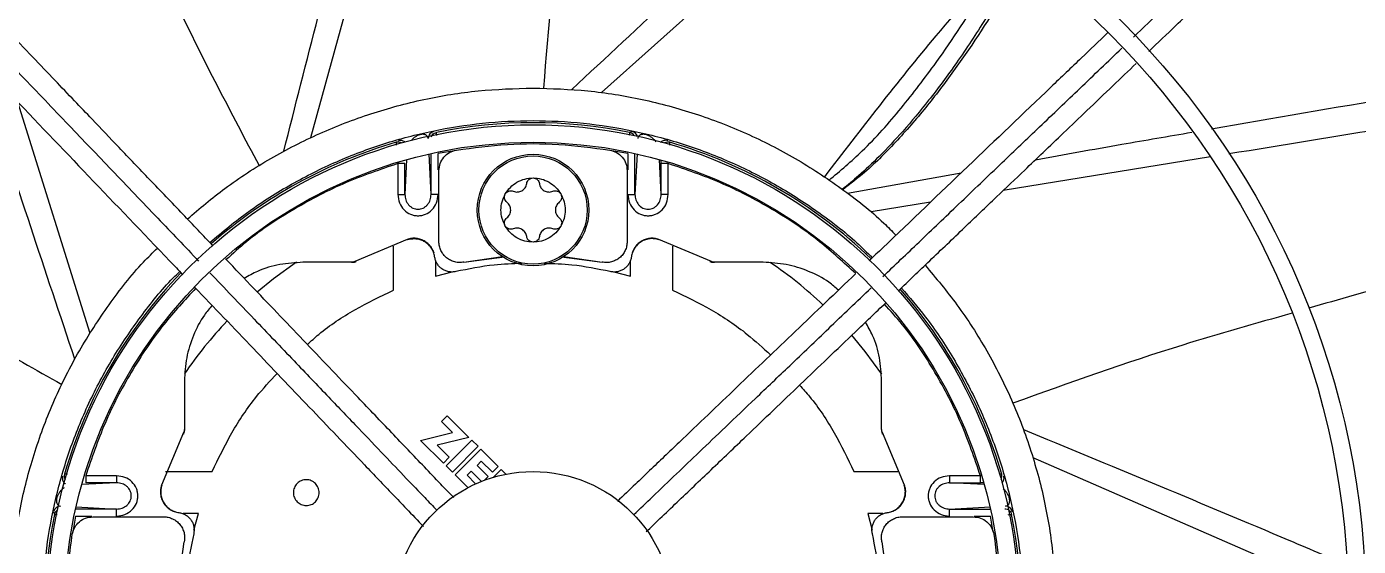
# Model space of a CAD drawing. Header units: inches. Extents: x 1229 to 1453, y -1023 to -720.
# Drawn here: x 1312.25 to 1319.77, y -985.11 to -982.18 of the extents above; entities that cross this region are included whole.
import ezdxf

# ---------------------------------------------------------------- set-up
doc = ezdxf.new("R2010")
doc.units = ezdxf.units.IN
doc.header["$MEASUREMENT"] = 0

msp = doc.modelspace()

# ---------------------------------------------------------------- linework, layer by layer
at = {"color": 18, "linetype": 'Continuous', "lineweight": 25, "true_color": 0x000000}
for p, q in [((1314.3675, -980.9337), (1313.854, -982.8052)), ((1316.9387, -981.2561), (1315.498, -982.5499)), ((1312.1996, -982.6019), (1312.6088, -983.9089)), ((1315.6707, -982.7703), (1315.6559, -982.7747)), ((1314.5351, -983.1257), (1314.5236, -982.8966)), ((1314.5351, -983.1257), (1314.5351, -982.894)), ((1314.6665, -982.8791), (1314.5745, -982.8934)), ((1314.5745, -982.9865), (1314.5745, -982.8934)), ((1315.6467, -982.8934), (1315.5547, -982.8791)), ((1315.6467, -982.8934), (1315.6467, -982.9865)), ((1315.6861, -983.1257), (1315.6861, -982.894)), ((1315.6977, -982.8966), (1315.6861, -983.1257)), ((1318.9352, -982.9137), (1317.7659, -983.1031)), ((1314.3475, -982.9511), (1314.3475, -983.1257)), ((1314.3968, -982.9287), (1314.3869, -983.1257)), ((1314.3869, -983.1257), (1314.3869, -982.9511)), ((1314.5791, -983.3918), (1314.5791, -982.9916)), ((1315.6421, -982.9916), (1315.6421, -983.3918)), ((1315.8343, -983.1257), (1315.8244, -982.9287)), ((1315.8343, -982.9511), (1315.8343, -982.9336)), ((1315.8343, -983.1257), (1315.8343, -982.9511)), ((1315.8737, -983.1257), (1315.8737, -982.9511)), ((1316.8869, -983.1184), (1317.5276, -983.0041)), ((1314.5745, -983.1257), (1314.5351, -983.1257)), ((1317.3542, -983.1698), (1317.0191, -983.2241)), ((1314.4, -983.3792), (1314.1035, -983.5043)), ((1314.3232, -983.6654), (1314.3232, -983.4182)), ((1314.4, -983.3792), (1314.4003, -983.3812)), ((1315.8212, -983.3792), (1315.8209, -983.3812)), ((1316.1177, -983.5043), (1315.8212, -983.3792)), ((1315.898, -983.4172), (1315.898, -983.6654)), ((1314.0854, -983.5087), (1313.8114, -983.5087)), ((1314.0854, -983.5087), (1314.0938, -983.5087)), ((1314.1116, -983.5044), (1314.1035, -983.5043)), ((1314.5594, -983.5023), (1314.5594, -983.5874)), ((1314.7202, -983.5076), (1314.9379, -983.4767)), ((1314.7202, -983.5076), (1314.9489, -983.4776)), ((1315.2707, -983.4774), (1315.501, -983.5076)), ((1315.2834, -983.4767), (1315.501, -983.5076)), ((1315.6618, -983.5874), (1315.6618, -983.5023)), ((1316.1177, -983.5043), (1316.1096, -983.5044)), ((1316.1274, -983.5087), (1316.1358, -983.5087)), ((1316.4098, -983.5087), (1316.1358, -983.5087)), ((1314.5594, -983.5874), (1314.6546, -983.5622)), ((1315.5666, -983.5622), (1315.6618, -983.5874)), ((1313.1421, -984.178), (1313.1421, -984.452)), ((1317.0791, -984.452), (1317.0791, -984.178)), ((1314.6263, -984.3746), (1314.5941, -984.4069)), ((1314.6564, -984.4693), (1314.5941, -984.4069)), ((1314.6263, -984.3746), (1314.7488, -984.4971)), ((1313.1378, -984.4701), (1313.0127, -984.7665)), ((1313.1378, -984.4701), (1313.1378, -984.4782)), ((1313.1421, -984.4604), (1313.1421, -984.452)), ((1314.476, -984.5138), (1314.6564, -984.4693)), ((1314.7488, -984.4971), (1314.5685, -984.5417)), ((1317.0791, -984.452), (1317.0791, -984.4604)), ((1317.0834, -984.4782), (1317.0835, -984.4701)), ((1317.2086, -984.7665), (1317.0835, -984.4701)), ((1314.6041, -984.6419), (1314.476, -984.5138)), ((1314.5685, -984.5417), (1314.6364, -984.6096)), ((1314.6201, -984.6579), (1314.7652, -984.5128)), ((1314.8, -984.5476), (1314.6549, -984.6927)), ((1314.6709, -984.7087), (1314.8156, -984.5639)), ((1314.8, -984.5476), (1314.7652, -984.5128)), ((1314.8156, -984.5639), (1314.9131, -984.6614)), ((1314.6364, -984.6096), (1314.6041, -984.6419)), ((1314.8182, -984.631), (1314.7942, -984.655)), ((1314.8808, -984.6937), (1314.8182, -984.631)), ((1319.711, -985.3871), (1317.9342, -984.6135)), ((1312.7591, -984.7141), (1312.5845, -984.7141)), ((1313.0343, -984.6898), (1313.2989, -984.6898)), ((1314.6549, -984.6927), (1314.6201, -984.6579)), ((1314.743, -984.7808), (1314.6709, -984.7087)), ((1314.7619, -984.6873), (1314.738, -984.7112)), ((1314.738, -984.7112), (1314.7864, -984.7596)), ((1314.82, -984.7454), (1314.7619, -984.6873)), ((1314.7942, -984.655), (1314.8569, -984.7176)), ((1314.8569, -984.7176), (1314.8348, -984.7397)), ((1314.9131, -984.6614), (1314.8808, -984.6937)), ((1314.8851, -984.7228), (1314.9298, -984.6781)), ((1314.9298, -984.6781), (1314.9567, -984.705)), ((1316.9224, -984.6898), (1317.1701, -984.6898)), ((1317.6367, -984.7141), (1317.4621, -984.7141)), ((1312.7591, -984.7534), (1312.5621, -984.7634)), ((1312.7591, -984.7534), (1312.5845, -984.7534)), ((1313.0127, -984.7665), (1313.0146, -984.7669)), ((1317.2086, -984.7665), (1317.2066, -984.7669)), ((1317.4621, -984.7534), (1317.6367, -984.7534)), ((1317.6591, -984.7634), (1317.4621, -984.7534)), ((1317.6553, -984.7535), (1317.6367, -984.7534)), ((1312.4037, -984.9171), (1312.4081, -984.9319)), ((1312.5268, -984.9411), (1312.5126, -985.0331)), ((1312.5268, -984.9411), (1312.62, -984.9411)), ((1312.7591, -984.9017), (1312.5274, -984.9017)), ((1312.53, -984.8901), (1312.7591, -984.9017)), ((1312.6251, -984.9457), (1313.0252, -984.9457)), ((1313.2208, -984.926), (1313.1357, -984.926)), ((1313.1956, -985.0212), (1313.2208, -984.926)), ((1317.0855, -984.926), (1317.0004, -984.926)), ((1317.0004, -984.926), (1317.0256, -985.0212)), ((1317.196, -984.9457), (1317.5962, -984.9457)), ((1317.4621, -984.9017), (1317.6912, -984.8901)), ((1317.4621, -984.9411), (1317.4621, -984.9017)), ((1317.4621, -984.9017), (1317.6938, -984.9017)), ((1317.6013, -984.9411), (1317.6944, -984.9411)), ((1317.7086, -985.0331), (1317.6944, -984.9411)), ((1313.1102, -985.3044), (1313.1411, -985.0868)), ((1317.0802, -985.0868), (1317.111, -985.3044))]:
    msp.add_line(p, q, dxfattribs=at)
at = {"color": 18, "linetype": 'Continuous', "lineweight": 25, "true_color": 0x000000, "flags": 128}
for points in [[(1313.7746, -983.5071), (1313.6453, -983.6013), (1313.5537, -983.6766)], [(1317.0806, -984.1411), (1316.9865, -984.0118), (1316.9112, -983.9203)]]:
    msp.add_lwpolyline(points, dxfattribs=at)
at = {"color": 18, "linetype": 'Continuous', "lineweight": 25, "true_color": 0x000000}
for centre, radius in [((1315.1106, -985.4772), 8.5704), ((1315.1106, -985.4772), 8.472), ((1315.1106, -985.4772), 6.6478), ((1315.1106, -985.4772), 6.5493), ((1315.1106, -985.4772), 4.7037), ((1315.1106, -985.4772), 4.6053), ((1315.1106, -985.4772), 2.745), ((1315.1106, -985.4772), 2.6465), ((1315.1106, -983.2134), 0.315), ((1315.1106, -983.2134), 0.3053), ((1315.1106, -985.4772), 0.7874)]:
    msp.add_circle(centre, radius, dxfattribs=at)
for centre, radius, start, end in [((1315.1106, -985.4772), 12.9331, 13.26667, 76.73333), ((1315.1106, -985.4772), 2.7569, 78.59287, 101.40713), ((1315.1106, -985.4772), 2.7569, 106.2782, 131.24448), ((1314.3489, -982.8686), 0.0394, 60.1075, 106.26439), ((1315.6481, -982.8133), 0.0394, 32.42058, 78.58526), ((1315.6627, -982.8088), 0.0394, 18.65936, 78.27552), ((1315.8724, -982.8686), 0.0394, 73.73612, 119.89199), ((1315.1106, -985.4772), 2.7569, 46.15848, 73.7218), ((1315.1106, -985.4772), 2.3804, 46.5504, 55.78048), ((1315.1106, -985.4772), 2.7569, 136.15848, 163.7218), ((1315.1106, -985.4772), 2.7569, 16.2782, 41.24448), ((1315.1106, -985.4772), 2.3804, 136.5504, 145.78048), ((1312.502, -984.7154), 0.0394, 163.73626, 209.89188), ((1317.7192, -984.7154), 0.0394, 330.10472, 16.26715), ((1315.1106, -985.4772), 2.7569, 168.59287, 191.40713), ((1312.4423, -984.9251), 0.0394, 90.00473, 168.29712), ((1312.4467, -984.9397), 0.0394, 122.42182, 168.58278), ((1315.1106, -985.4772), 2.7569, 348.59287, 11.40713)]:
    msp.add_arc(centre, radius, start, end, dxfattribs=at)
for points, knots in [([(1303.4011, -985.4772), (1303.4059, -985.2217), (1303.4156, -984.7108), (1303.4936, -983.9477), (1303.6177, -983.1911), (1303.792, -982.4444), (1304.0146, -981.7106), (1304.2847, -980.9929), (1304.6012, -980.2945), (1304.9626, -979.6182), (1305.3675, -978.9671), (1305.8142, -978.3438), (1306.3006, -977.751), (1306.8248, -977.1914), (1307.3845, -976.6672), (1307.9772, -976.1807), (1308.6005, -975.7341), (1309.2517, -975.3292), (1309.9279, -974.9677), (1310.6264, -974.6513), (1311.344, -974.3812), (1312.0778, -974.1586), (1312.8246, -973.9844), (1313.5811, -973.8595), (1314.3442, -973.7844), (1315.1106, -973.7593), (1315.877, -973.7844), (1316.6401, -973.8595), (1317.3967, -973.9844), (1318.1434, -974.1586), (1318.8772, -974.3812), (1319.5949, -974.6513), (1320.2933, -974.9677), (1320.9696, -975.3292), (1321.6207, -975.7341), (1322.244, -976.1807), (1322.8368, -976.6672), (1323.3964, -977.1914), (1323.9206, -977.751), (1324.407, -978.3438), (1324.8537, -978.9671), (1325.2586, -979.6182), (1325.6201, -980.2945), (1325.9365, -980.9929), (1326.2066, -981.7106), (1326.4292, -982.4444), (1326.6035, -983.1911), (1326.7277, -983.9477), (1326.8056, -984.7108), (1326.8153, -985.2217), (1326.8201, -985.4772)], [0, 0, 0, 0, 0.020833, 0.041667, 0.0625, 0.083333, 0.104167, 0.125, 0.145833, 0.166667, 0.1875, 0.208333, 0.229167, 0.25, 0.270833, 0.291667, 0.3125, 0.333333, 0.354167, 0.375, 0.395833, 0.416667, 0.4375, 0.458333, 0.479167, 0.5, 0.520833, 0.541667, 0.5625, 0.583333, 0.604167, 0.625, 0.645833, 0.666667, 0.6875, 0.708333, 0.729167, 0.75, 0.770833, 0.791667, 0.8125, 0.833333, 0.854167, 0.875, 0.895833, 0.916667, 0.9375, 0.958333, 0.979167, 1, 1, 1, 1]), ([(1315.3611, -980.8856), (1315.3284, -981.0956), (1315.2439, -981.6396), (1315.1975, -982.1882), (1315.1691, -982.525)], [0, 0, 0, 0, 0.386149, 1, 1, 1, 1]), ([(1318.501, -982.2372), (1318.6113, -982.1319), (1318.8436, -981.9099), (1319.18, -981.5884), (1319.5193, -981.2642), (1319.7364, -981.0567), (1319.8493, -980.9488)], [0, 0, 0, 0, 0.244395, 0.515011, 0.747693, 1, 1, 1, 1]), ([(1313.7029, -982.8816), (1313.8324, -982.3732), (1313.9948, -981.7352), (1314.1631, -981.0993), (1314.1973, -980.9701)], [0, 0, 0, 0, 0.7968413, 1, 1, 1, 1]), ([(1318.5874, -982.318), (1318.6385, -982.2692), (1318.7602, -982.1529), (1318.9616, -981.9604), (1319.1781, -981.7536), (1319.3962, -981.5451), (1319.614, -981.3371), (1319.7928, -981.1661), (1319.8991, -981.0646), (1319.9263, -981.0386)], [0, 0, 0, 0, 0.113909, 0.271732, 0.450074, 0.598183, 0.760522, 0.938728, 1, 1, 1, 1]), ([(1315.3297, -982.5326), (1315.7134, -982.1749), (1316.195, -981.726), (1316.6804, -981.282), (1316.779, -981.1918)], [0, 0, 0, 0, 0.79682, 1, 1, 1, 1]), ([(1312.8383, -981.4781), (1312.9245, -981.6728), (1313.1476, -982.1765), (1313.4054, -982.6634), (1313.5636, -982.9621)], [0, 0, 0, 0, 0.3865725, 1, 1, 1, 1]), ([(1317.8046, -981.7489), (1317.6632, -981.9083), (1317.2977, -982.3205), (1316.9619, -982.7573), (1316.7558, -983.0252)], [0, 0, 0, 0, 0.38664, 1, 1, 1, 1]), ([(1317.8631, -981.7891), (1317.8377, -981.8364), (1317.775, -981.9534), (1317.6557, -982.1523), (1317.5099, -982.3748), (1317.3533, -982.5864), (1317.207, -982.7624), (1317.0737, -982.904), (1316.9594, -983.0128), (1316.8874, -983.0716), (1316.8568, -983.0966)], [0, 0, 0, 0, 0.096905, 0.239175, 0.41847, 0.577059, 0.714949, 0.832146, 0.928658, 1, 1, 1, 1]), ([(1316.7807, -983.046), (1316.845, -982.9918), (1316.9928, -982.8672), (1317.1918, -982.6404), (1317.4216, -982.339), (1317.5974, -982.0748), (1317.6951, -981.8905), (1317.7167, -981.8498)], [0, 0, 0, 0, 0.164313, 0.377809, 0.590718, 0.909496, 1, 1, 1, 1]), ([(1317.8723, -981.7954), (1317.8406, -981.8568), (1317.7293, -982.0723), (1317.5478, -982.347), (1317.3404, -982.6239), (1317.1704, -982.8198), (1317.0123, -982.9819), (1316.9013, -983.0665), (1316.8593, -983.0986)], [0, 0, 0, 0, 0.124193, 0.436206, 0.592312, 0.74848, 0.904733, 1, 1, 1, 1]), ([(1313.3048, -983.4166), (1313.2476, -983.3567), (1313.1277, -983.2312), (1312.9503, -983.0456), (1312.7795, -982.8669), (1312.6384, -982.7192), (1312.5178, -982.593), (1312.406, -982.476), (1312.28, -982.3442), (1312.1495, -982.2076), (1312.0609, -982.1149), (1312.0194, -982.0715)], [0, 0, 0, 0, 0.133272, 0.279174, 0.413304, 0.531425, 0.608472, 0.694881, 0.792575, 0.902797, 1, 1, 1, 1]), ([(1311.9244, -982.143), (1312.0232, -982.2463), (1312.2113, -982.4432), (1312.4807, -982.7252), (1312.7375, -982.9938), (1312.9819, -983.2496), (1313.1454, -983.4207), (1313.2225, -983.5014)], [0, 0, 0, 0, 0.228869, 0.435816, 0.623228, 0.822028, 1, 1, 1, 1]), ([(1311.8478, -982.2338), (1311.8946, -982.2828), (1311.9962, -982.389), (1312.247, -982.6515), (1312.6041, -983.0253), (1312.931, -983.3673), (1313.1086, -983.5532), (1313.1329, -983.5786)], [0, 0, 0, 0, 0.109528, 0.237747, 0.586689, 0.943426, 1, 1, 1, 1]), ([(1318.3548, -982.2136), (1318.3056, -982.2606), (1318.199, -982.3624), (1317.9362, -982.6136), (1317.5625, -982.9707), (1317.2201, -983.2979), (1317.0339, -983.4758), (1317.0081, -983.5005)], [0, 0, 0, 0, 0.110021, 0.23806, 0.586512, 0.942749, 1, 1, 1, 1]), ([(1317.0864, -983.5891), (1317.1543, -983.5242), (1317.2969, -983.3879), (1317.5214, -983.1733), (1317.7483, -982.9566), (1317.9765, -982.7385), (1318.2017, -982.5233), (1318.3564, -982.3754), (1318.4354, -982.3)], [0, 0, 0, 0, 0.150788, 0.316356, 0.498603, 0.654921, 0.823982, 1, 1, 1, 1]), ([(1312.523, -984.0548), (1312.3569, -983.5572), (1312.1677, -982.9903), (1311.984, -982.4222), (1311.9615, -982.3528)], [0, 0, 0, 0, 0.877844, 1, 1, 1, 1]), ([(1317.1722, -983.6704), (1317.2318, -983.6135), (1317.3569, -983.4939), (1317.5422, -983.3169), (1317.7209, -983.1461), (1317.8686, -983.005), (1317.9948, -982.8843), (1318.1118, -982.7725), (1318.2436, -982.6466), (1318.38, -982.5162), (1318.4726, -982.4278), (1318.5159, -982.3864)], [0, 0, 0, 0, 0.132681, 0.278736, 0.413007, 0.531252, 0.60838, 0.69488, 0.792676, 0.903014, 1, 1, 1, 1]), ([(1318.941, -982.7551), (1319.2879, -982.695), (1319.941, -982.5817), (1320.5938, -982.4736), (1320.8997, -982.4229)], [0, 0, 0, 0, 0.531236, 1, 1, 1, 1]), ([(1313.1588, -983.2638), (1313.2282, -983.2049), (1313.3765, -983.0791), (1313.6278, -982.918), (1313.9039, -982.7762), (1314.1938, -982.6646), (1314.4937, -982.5844), (1314.8005, -982.5338), (1315.0072, -982.5276), (1315.1106, -982.5244)], [0, 0, 0, 0, 0.127918, 0.273265, 0.418612, 0.563959, 0.709306, 0.854653, 1, 1, 1, 1]), ([(1315.1106, -982.5244), (1315.214, -982.5276), (1315.4208, -982.5338), (1315.7275, -982.5844), (1316.0274, -982.6645), (1316.3172, -982.7764), (1316.594, -982.9174), (1316.8529, -983.0883), (1317.0424, -983.2355), (1317.137, -983.3327), (1317.1595, -983.3558)], [0, 0, 0, 0, 0.1367581, 0.2735164, 0.4102744, 0.5470323, 0.6837905, 0.8205485, 0.9573066, 1, 1, 1, 1]), ([(1320.9813, -982.5808), (1320.9408, -982.5874), (1320.2947, -982.693), (1319.6469, -982.7981), (1319.0398, -982.8967)], [0, 0, 0, 0, 0.062691, 1, 1, 1, 1]), ([(1313.2852, -983.396), (1313.3577, -983.336), (1313.5034, -983.2154), (1313.7447, -983.0639), (1313.9998, -982.9359), (1314.2671, -982.8352), (1314.5432, -982.7625), (1314.8254, -982.7185), (1315.1106, -982.7038), (1315.3958, -982.7185), (1315.678, -982.7625), (1315.9542, -982.8352), (1316.2213, -982.936), (1316.477, -983.0634), (1316.717, -983.2177), (1316.9012, -983.3583), (1316.9972, -983.4544), (1317.0261, -983.4833)], [0, 0, 0, 0, 0.0686176, 0.1379713, 0.2073252, 0.2766788, 0.3460326, 0.4153865, 0.4847402, 0.5540939, 0.6234478, 0.6928015, 0.7621554, 0.8315091, 0.900863, 0.9702168, 1, 1, 1, 1]), ([(1314.3378, -982.8308), (1314.3378, -982.8323), (1314.3377, -982.8343), (1314.3384, -982.8446), (1314.3386, -982.8472)], [0, 0, 0, 0, 0.736096, 1, 1, 1, 1]), ([(1314.3502, -982.8209), (1314.3528, -982.8203), (1314.3584, -982.8191), (1314.3674, -982.8195), (1314.3764, -982.8222), (1314.3835, -982.8259), (1314.3868, -982.8293), (1314.3878, -982.8303)], [0, 0, 0, 0, 0.20215, 0.421355, 0.653539, 0.892849, 1, 1, 1, 1]), ([(1314.5191, -982.8088), (1314.5183, -982.8053), (1314.5167, -982.7983), (1314.5073, -982.7902), (1314.4971, -982.7854), (1314.4837, -982.7858), (1314.4798, -982.7863), (1314.4766, -982.7868), (1314.4732, -982.7876), (1314.4698, -982.7885), (1314.4667, -982.7896), (1314.4605, -982.7919), (1314.4501, -982.797), (1314.4336, -982.808), (1314.4278, -982.8155), (1314.4238, -982.8208)], [0, 0, 0, 0, 0.206142, 0.409521, 0.552974, 0.573803, 0.583379, 0.592363, 0.601009, 0.609799, 0.619112, 0.629045, 0.673116, 0.770234, 1, 1, 1, 1]), ([(1314.5505, -982.7703), (1314.5463, -982.7716), (1314.5377, -982.7742), (1314.5274, -982.7835), (1314.5204, -982.7955), (1314.5195, -982.8045), (1314.5191, -982.8088)], [0, 0, 0, 0, 0.242712, 0.500217, 0.7576, 1, 1, 1, 1]), ([(1314.5366, -982.7993), (1314.5384, -982.7955), (1314.5421, -982.7875), (1314.5526, -982.7786), (1314.5612, -982.776), (1314.5653, -982.7747)], [0, 0, 0, 0, 0.317181, 0.668831, 1, 1, 1, 1]), ([(1314.5672, -982.7934), (1314.5669, -982.7898), (1314.5659, -982.7772), (1314.5656, -982.7757), (1314.5653, -982.7747)], [0, 0, 0, 0, 0.281954, 1, 1, 1, 1]), ([(1314.6778, -982.8751), (1314.7736, -982.8624), (1314.9652, -982.837), (1315.256, -982.837), (1315.4476, -982.8624), (1315.5434, -982.8751)], [0, 0, 0, 0, 0.333332, 0.666666, 1, 1, 1, 1]), ([(1315.6559, -982.7747), (1315.6556, -982.7756), (1315.6553, -982.7769), (1315.6544, -982.7888), (1315.6541, -982.7917)], [0, 0, 0, 0, 0.7541102, 1, 1, 1, 1]), ([(1315.8058, -982.8282), (1315.803, -982.8247), (1315.7969, -982.8172), (1315.7861, -982.8073), (1315.7748, -982.7996), (1315.7683, -982.7957), (1315.7622, -982.7926), (1315.7572, -982.7905), (1315.7531, -982.7891), (1315.7503, -982.7882), (1315.7474, -982.7875), (1315.7447, -982.7869), (1315.7421, -982.7864), (1315.7387, -982.7859), (1315.7345, -982.7857), (1315.73, -982.7858), (1315.7252, -982.7864), (1315.7205, -982.7877), (1315.714, -982.7903), (1315.7082, -982.795), (1315.7037, -982.8015), (1315.7026, -982.8063), (1315.7021, -982.8088)], [0, 0, 0, 0, 0.137805, 0.295548, 0.344967, 0.384361, 0.409911, 0.4297, 0.437793, 0.444988, 0.451647, 0.45822, 0.464558, 0.471547, 0.488296, 0.509642, 0.536121, 0.576505, 0.625828, 0.740979, 0.867771, 1, 1, 1, 1]), ([(1315.8711, -982.8209), (1315.8684, -982.8203), (1315.8628, -982.8191), (1315.8538, -982.8196), (1315.8447, -982.8221), (1315.8362, -982.8269), (1315.8318, -982.8316), (1315.8297, -982.834)], [0, 0, 0, 0, 0.1794863, 0.374048, 0.5800743, 0.7923048, 1, 1, 1, 1]), ([(1315.8827, -982.8467), (1315.8828, -982.8442), (1315.8835, -982.8342), (1315.8834, -982.8323), (1315.8834, -982.8308)], [0, 0, 0, 0, 0.249622, 1, 1, 1, 1]), ([(1317.948, -982.9291), (1318.1106, -982.8998), (1318.4048, -982.8467), (1318.6993, -982.7965), (1318.831, -982.774)], [0, 0, 0, 0, 0.55255, 1, 1, 1, 1]), ([(1314.5791, -982.9916), (1314.5805, -982.9778), (1314.5834, -982.9501), (1314.6054, -982.9139), (1314.6376, -982.8861), (1314.6644, -982.8788), (1314.6778, -982.8751)], [0, 0, 0, 0, 0.25, 0.5, 0.749997, 1, 1, 1, 1]), ([(1315.5434, -982.8751), (1315.5568, -982.8788), (1315.5837, -982.8861), (1315.6158, -982.9139), (1315.6379, -982.9501), (1315.6407, -982.9778), (1315.6421, -982.9916)], [0, 0, 0, 0, 0.249998, 0.500001, 0.749999, 1, 1, 1, 1]), ([(1314.3475, -982.9511), (1314.2477, -982.985), (1314.0457, -983.0535), (1313.7601, -983.2045), (1313.5342, -983.351), (1313.4159, -983.4591), (1313.3783, -983.4934)], [0, 0, 0, 0, 0.282088, 0.570666, 0.863741, 1, 1, 1, 1]), ([(1314.3869, -982.9511), (1314.3862, -982.9511), (1314.3849, -982.9511), (1314.3757, -982.9511), (1314.3628, -982.9511), (1314.3526, -982.9511), (1314.3475, -982.9511)], [0, 0, 0, 0, 0.250007, 0.500006, 0.750002, 1, 1, 1, 1]), ([(1315.8737, -982.9511), (1315.8686, -982.9511), (1315.8584, -982.9511), (1315.8455, -982.9511), (1315.8363, -982.9511), (1315.835, -982.9511), (1315.8343, -982.9511)], [0, 0, 0, 0, 0.250013, 0.500003, 0.749997, 1, 1, 1, 1]), ([(1316.9327, -983.5726), (1316.866, -983.5108), (1316.7191, -983.3747), (1316.4616, -983.204), (1316.1754, -983.0536), (1315.9735, -982.985), (1315.8737, -982.9511)], [0, 0, 0, 0, 0.219674, 0.484446, 0.745155, 1, 1, 1, 1]), ([(1314.9538, -983.1228), (1314.9627, -983.1097), (1314.9806, -983.0835), (1315.0191, -983.055), (1315.0632, -983.0359), (1315.0948, -983.0335), (1315.1106, -983.0323)], [0, 0, 0, 0, 0.249999, 0.5, 0.749999, 1, 1, 1, 1]), ([(1314.999, -983.1075), (1315.003, -983.1088), (1315.011, -983.1115), (1315.0237, -983.112), (1315.0362, -983.1097), (1315.0478, -983.1047), (1315.058, -983.0971), (1315.0662, -983.0874), (1315.0722, -983.0762), (1315.0738, -983.0679), (1315.0747, -983.0638)], [0, 0, 0, 0, 0.124999, 0.250006, 0.375002, 0.500002, 0.625002, 0.749998, 0.875, 1, 1, 1, 1]), ([(1315.0747, -983.0638), (1315.0757, -983.0595), (1315.0777, -983.051), (1315.0862, -983.0407), (1315.0976, -983.0337), (1315.1063, -983.0327), (1315.1106, -983.0323)], [0, 0, 0, 0, 0.250006, 0.500008, 0.749995, 1, 1, 1, 1]), ([(1315.1106, -983.0323), (1315.115, -983.0327), (1315.1237, -983.0337), (1315.135, -983.0407), (1315.1435, -983.051), (1315.1455, -983.0595), (1315.1466, -983.0638)], [0, 0, 0, 0, 0.250002, 0.500005, 0.750004, 1, 1, 1, 1]), ([(1315.1106, -983.0323), (1315.1264, -983.0335), (1315.1581, -983.0359), (1315.2021, -983.055), (1315.2406, -983.0835), (1315.2585, -983.1097), (1315.2675, -983.1228)], [0, 0, 0, 0, 0.250001, 0.499998, 0.749998, 1, 1, 1, 1]), ([(1315.1466, -983.0638), (1315.1474, -983.0679), (1315.149, -983.0762), (1315.155, -983.0874), (1315.1632, -983.0971), (1315.1734, -983.1047), (1315.185, -983.1097), (1315.1975, -983.112), (1315.2102, -983.1115), (1315.2182, -983.1088), (1315.2222, -983.1075)], [0, 0, 0, 0, 0.1250032, 0.2500011, 0.3750051, 0.4999962, 0.6250074, 0.7500046, 0.8750003, 1, 1, 1, 1]), ([(1314.3475, -983.1257), (1314.3493, -983.1419), (1314.3528, -983.1737), (1314.3797, -983.2137), (1314.4113, -983.2356), (1314.4394, -983.2443), (1314.461, -983.2465), (1314.4826, -983.2443), (1314.5107, -983.2356), (1314.5423, -983.2137), (1314.5692, -983.1737), (1314.5727, -983.1419), (1314.5745, -983.1257)], [0, 0, 0, 0, 0.132078, 0.259802, 0.381602, 0.440897, 0.5, 0.559047, 0.618401, 0.740198, 0.867925, 1, 1, 1, 1]), ([(1314.3475, -983.1257), (1314.3526, -983.1257), (1314.3628, -983.1257), (1314.3757, -983.1257), (1314.3849, -983.1257), (1314.3862, -983.1257), (1314.3869, -983.1257)], [0, 0, 0, 0, 0.249998, 0.499994, 0.749993, 1, 1, 1, 1]), ([(1314.3869, -983.1257), (1314.3879, -983.1362), (1314.3898, -983.157), (1314.4035, -983.1801), (1314.4183, -983.1944), (1314.4314, -983.2025), (1314.4458, -983.2076), (1314.461, -983.2094), (1314.4762, -983.2076), (1314.4906, -983.2025), (1314.5037, -983.1944), (1314.5185, -983.1801), (1314.5322, -983.157), (1314.5341, -983.1362), (1314.5351, -983.1257)], [0, 0, 0, 0, 0.127638, 0.253725, 0.316127, 0.377881, 0.439092, 0.5, 0.560907, 0.622123, 0.683873, 0.746274, 0.872362, 1, 1, 1, 1]), ([(1314.9538, -983.3039), (1314.9469, -983.2897), (1314.9332, -983.2611), (1314.9277, -983.2134), (1314.9332, -983.1657), (1314.9469, -983.1371), (1314.9538, -983.1228)], [0, 0, 0, 0, 0.250001, 0.5, 0.749999, 1, 1, 1, 1]), ([(1314.9631, -983.1697), (1314.9599, -983.1667), (1314.9536, -983.1607), (1314.9489, -983.1482), (1314.9484, -983.1348), (1314.952, -983.1268), (1314.9538, -983.1228)], [0, 0, 0, 0, 0.249993, 0.499994, 0.749997, 1, 1, 1, 1]), ([(1314.9538, -983.1228), (1314.9563, -983.1193), (1314.9615, -983.1122), (1314.9733, -983.106), (1314.9864, -983.1037), (1314.9948, -983.1062), (1314.999, -983.1075)], [0, 0, 0, 0, 0.249994, 0.500009, 0.749993, 1, 1, 1, 1]), ([(1315.2222, -983.1075), (1315.2264, -983.1062), (1315.2348, -983.1037), (1315.2479, -983.106), (1315.2597, -983.1122), (1315.2649, -983.1193), (1315.2675, -983.1228)], [0, 0, 0, 0, 0.250002, 0.500004, 0.749996, 1, 1, 1, 1]), ([(1315.2675, -983.1228), (1315.2692, -983.1268), (1315.2728, -983.1348), (1315.2723, -983.1482), (1315.2677, -983.1607), (1315.2613, -983.1667), (1315.2581, -983.1697)], [0, 0, 0, 0, 0.249994, 0.499994, 0.749993, 1, 1, 1, 1]), ([(1315.2675, -983.1228), (1315.2743, -983.1371), (1315.2881, -983.1657), (1315.2935, -983.2134), (1315.2881, -983.2611), (1315.2743, -983.2897), (1315.2675, -983.3039)], [0, 0, 0, 0, 0.249999, 0.5, 0.750001, 1, 1, 1, 1]), ([(1315.6467, -983.1257), (1315.6485, -983.1419), (1315.652, -983.1737), (1315.6789, -983.2137), (1315.7105, -983.2356), (1315.7386, -983.2443), (1315.7602, -983.2465), (1315.7818, -983.2443), (1315.8099, -983.2356), (1315.8416, -983.2137), (1315.8684, -983.1737), (1315.8719, -983.1419), (1315.8737, -983.1257)], [0, 0, 0, 0, 0.132075, 0.2598, 0.381598, 0.440892, 0.499999, 0.559043, 0.618399, 0.740196, 0.867922, 1, 1, 1, 1]), ([(1315.6467, -983.1257), (1315.6518, -983.1257), (1315.662, -983.1257), (1315.675, -983.1257), (1315.6841, -983.1257), (1315.6854, -983.1257), (1315.6861, -983.1257)], [0, 0, 0, 0, 0.249995, 0.500004, 0.75, 1, 1, 1, 1]), ([(1315.6861, -983.1257), (1315.6871, -983.1362), (1315.689, -983.157), (1315.7028, -983.1802), (1315.7177, -983.1945), (1315.7308, -983.2026), (1315.7451, -983.2076), (1315.7602, -983.2093), (1315.7753, -983.2076), (1315.7896, -983.2026), (1315.8027, -983.1945), (1315.8177, -983.1802), (1315.8314, -983.157), (1315.8334, -983.1362), (1315.8343, -983.1257)], [0, 0, 0, 0, 0.12764, 0.253728, 0.317941, 0.37788, 0.439684, 0.499999, 0.560303, 0.622121, 0.68205, 0.746273, 0.872361, 1, 1, 1, 1]), ([(1315.8737, -983.1257), (1315.8686, -983.1257), (1315.8584, -983.1257), (1315.8455, -983.1257), (1315.8363, -983.1257), (1315.835, -983.1257), (1315.8343, -983.1257)], [0, 0, 0, 0, 0.250013, 0.500003, 0.749997, 1, 1, 1, 1]), ([(1314.9631, -983.2571), (1314.9662, -983.2543), (1314.9726, -983.2487), (1314.9793, -983.2379), (1314.9836, -983.226), (1314.9851, -983.2134), (1314.9836, -983.2008), (1314.9793, -983.1889), (1314.9726, -983.1781), (1314.9662, -983.1725), (1314.9631, -983.1697)], [0, 0, 0, 0, 0.125002, 0.250001, 0.375002, 0.5, 0.624999, 0.749999, 0.874998, 1, 1, 1, 1]), ([(1315.2581, -983.1697), (1315.255, -983.1725), (1315.2487, -983.1781), (1315.2419, -983.1889), (1315.2376, -983.2008), (1315.2362, -983.2134), (1315.2376, -983.226), (1315.2419, -983.2379), (1315.2487, -983.2487), (1315.255, -983.2543), (1315.2581, -983.2571)], [0, 0, 0, 0, 0.124996, 0.249997, 0.374998, 0.5, 0.625, 0.750003, 0.875004, 1, 1, 1, 1]), ([(1314.9538, -983.3039), (1314.952, -983.2999), (1314.9484, -983.292), (1314.9489, -983.2786), (1314.9536, -983.2661), (1314.9599, -983.2601), (1314.9631, -983.2571)], [0, 0, 0, 0, 0.250004, 0.500004, 0.750006, 1, 1, 1, 1]), ([(1315.2581, -983.2571), (1315.2613, -983.2601), (1315.2677, -983.2661), (1315.2723, -983.2786), (1315.2728, -983.292), (1315.2692, -983.2999), (1315.2675, -983.3039)], [0, 0, 0, 0, 0.250007, 0.500007, 0.750005, 1, 1, 1, 1]), ([(1311.0379, -983.3421), (1311.2154, -983.4591), (1311.6751, -983.7619), (1312.1549, -984.032), (1312.4494, -984.1977)], [0, 0, 0, 0, 0.386152, 1, 1, 1, 1]), ([(1314.999, -983.3193), (1314.9948, -983.3206), (1314.9864, -983.323), (1314.9733, -983.3208), (1314.9615, -983.3146), (1314.9563, -983.3075), (1314.9538, -983.3039)], [0, 0, 0, 0, 0.250007, 0.49999, 0.750005, 1, 1, 1, 1]), ([(1315.1106, -983.3945), (1315.0948, -983.3933), (1315.0632, -983.3909), (1315.0191, -983.3718), (1314.9806, -983.3432), (1314.9627, -983.317), (1314.9538, -983.3039)], [0, 0, 0, 0, 0.250001, 0.5, 0.75, 1, 1, 1, 1]), ([(1315.0747, -983.363), (1315.0738, -983.3589), (1315.0722, -983.3506), (1315.0662, -983.3393), (1315.058, -983.3297), (1315.0478, -983.3221), (1315.0362, -983.3171), (1315.0237, -983.3148), (1315.011, -983.3153), (1315.003, -983.318), (1314.999, -983.3193)], [0, 0, 0, 0, 0.124998, 0.250001, 0.374997, 0.499998, 0.624998, 0.749994, 0.875001, 1, 1, 1, 1]), ([(1315.1106, -983.3945), (1315.1063, -983.394), (1315.0976, -983.3931), (1315.0862, -983.386), (1315.0777, -983.3758), (1315.0757, -983.3673), (1315.0747, -983.363)], [0, 0, 0, 0, 0.250004, 0.499989, 0.749992, 1, 1, 1, 1]), ([(1315.2675, -983.3039), (1315.2585, -983.317), (1315.2406, -983.3432), (1315.2021, -983.3718), (1315.1581, -983.3909), (1315.1264, -983.3933), (1315.1106, -983.3945)], [0, 0, 0, 0, 0.250003, 0.500002, 0.75, 1, 1, 1, 1]), ([(1315.1466, -983.363), (1315.1455, -983.3673), (1315.1435, -983.3758), (1315.135, -983.386), (1315.1237, -983.3931), (1315.115, -983.394), (1315.1106, -983.3945)], [0, 0, 0, 0, 0.249996, 0.499996, 0.749998, 1, 1, 1, 1]), ([(1315.2222, -983.3193), (1315.2182, -983.318), (1315.2102, -983.3153), (1315.1975, -983.3148), (1315.185, -983.3171), (1315.1734, -983.3221), (1315.1632, -983.3297), (1315.155, -983.3393), (1315.149, -983.3506), (1315.1474, -983.3589), (1315.1466, -983.363)], [0, 0, 0, 0, 0.125, 0.249996, 0.374993, 0.500004, 0.624996, 0.75, 0.874998, 1, 1, 1, 1]), ([(1315.2675, -983.3039), (1315.2649, -983.3075), (1315.2597, -983.3146), (1315.2479, -983.3208), (1315.2348, -983.323), (1315.2264, -983.3206), (1315.2222, -983.3193)], [0, 0, 0, 0, 0.250006, 0.499996, 0.749998, 1, 1, 1, 1]), ([(1321.2973, -983.3492), (1321.1063, -983.3846), (1320.5857, -983.4809), (1319.9833, -983.6232), (1319.5766, -983.7433), (1319.4914, -983.7684)], [0, 0, 0, 0, 0.314234, 0.8563, 1, 1, 1, 1]), ([(1312.8976, -987.4286), (1312.8415, -987.363), (1312.7181, -987.2188), (1312.5586, -986.9721), (1312.4153, -986.6967), (1312.3025, -986.4073), (1312.2204, -986.1078), (1312.1702, -985.8013), (1312.1525, -985.4912), (1312.1673, -985.181), (1312.2146, -984.874), (1312.2937, -984.5737), (1312.4041, -984.2835), (1312.5438, -984.0059), (1312.7134, -983.7462), (1312.8629, -983.5526), (1312.9631, -983.4543), (1312.9894, -983.4284)], [0, 0, 0, 0, 0.05882, 0.129282, 0.199744, 0.270205, 0.340667, 0.411128, 0.48159, 0.552052, 0.622513, 0.692975, 0.763437, 0.833898, 0.90436, 0.974822, 1, 1, 1, 1]), ([(1314.5551, -983.477), (1314.5535, -983.4684), (1314.5503, -983.4511), (1314.5383, -983.4274), (1314.5219, -983.4068), (1314.5012, -983.3903), (1314.4775, -983.3788), (1314.4518, -983.3729), (1314.4253, -983.3724), (1314.4084, -983.3769), (1314.4, -983.3792)], [0, 0, 0, 0, 0.125205, 0.250384, 0.375499, 0.500533, 0.625477, 0.750352, 0.875181, 1, 1, 1, 1]), ([(1314.4002, -983.3806), (1314.4141, -983.3776), (1314.4358, -983.3728), (1314.4659, -983.3774), (1314.4877, -983.3846), (1314.5001, -983.3929), (1314.5058, -983.3966)], [0, 0, 0, 0, 0.384918, 0.596385, 0.815679, 1, 1, 1, 1]), ([(1314.5499, -983.4549), (1314.5499, -983.4547), (1314.5479, -983.4462), (1314.5391, -983.4304), (1314.5229, -983.409), (1314.5011, -983.3918), (1314.476, -983.38), (1314.4496, -983.3746), (1314.4239, -983.3747), (1314.408, -983.3791), (1314.4003, -983.3812)], [0, 0, 0, 0, 0.002802, 0.141502, 0.287572, 0.43758, 0.587495, 0.733298, 0.87159, 1, 1, 1, 1]), ([(1314.5058, -983.3966), (1314.507, -983.3973), (1314.5153, -983.4022), (1314.5276, -983.4151), (1314.5418, -983.4342), (1314.5474, -983.4485), (1314.5502, -983.4555)], [0, 0, 0, 0, 0.056293, 0.380771, 0.697075, 1, 1, 1, 1]), ([(1314.7202, -983.5076), (1314.7116, -983.5088), (1314.6943, -983.5111), (1314.6682, -983.5072), (1314.6436, -983.4981), (1314.6217, -983.4838), (1314.6033, -983.465), (1314.5896, -983.4427), (1314.5808, -983.4178), (1314.5797, -983.4005), (1314.5791, -983.3918)], [0, 0, 0, 0, 0.125001, 0.250001, 0.375001, 0.499999, 0.624999, 0.749999, 0.875, 1, 1, 1, 1]), ([(1315.6421, -983.3918), (1315.6416, -983.4005), (1315.6404, -983.4178), (1315.6316, -983.4427), (1315.6179, -983.465), (1315.5996, -983.4838), (1315.5776, -983.4981), (1315.553, -983.5072), (1315.5269, -983.5111), (1315.5097, -983.5088), (1315.501, -983.5076)], [0, 0, 0, 0, 0.125, 0.25, 0.374998, 0.500001, 0.624999, 0.749999, 0.874999, 1, 1, 1, 1]), ([(1315.8212, -983.3792), (1315.8128, -983.3769), (1315.7959, -983.3724), (1315.7694, -983.3729), (1315.7437, -983.3788), (1315.72, -983.3903), (1315.6993, -983.4068), (1315.6829, -983.4274), (1315.671, -983.4511), (1315.6677, -983.4684), (1315.6661, -983.477)], [0, 0, 0, 0, 0.124819, 0.249649, 0.374524, 0.499468, 0.624499, 0.749617, 0.874795, 1, 1, 1, 1]), ([(1315.8209, -983.3812), (1315.8133, -983.3791), (1315.7974, -983.3747), (1315.7716, -983.3746), (1315.7452, -983.38), (1315.7201, -983.3918), (1315.6983, -983.409), (1315.6821, -983.4304), (1315.6733, -983.4463), (1315.6713, -983.4548), (1315.6713, -983.4551)], [0, 0, 0, 0, 0.128282, 0.266444, 0.412109, 0.561883, 0.711754, 0.857687, 0.996252, 1, 1, 1, 1]), ([(1314.6627, -984.8375), (1314.6382, -984.8118), (1314.5829, -984.754), (1314.4971, -984.6642), (1314.405, -984.5679), (1314.3121, -984.4707), (1314.2181, -984.3723), (1314.0574, -984.2041), (1313.8298, -983.9659), (1313.5802, -983.7047), (1313.428, -983.5454), (1313.3741, -983.489)], [0, 0, 0, 0, 0.056994, 0.128472, 0.199656, 0.271209, 0.344596, 0.418468, 0.645237, 0.874385, 1, 1, 1, 1]), ([(1313.8114, -983.5087), (1313.7677, -983.5113), (1313.6803, -983.5167), (1313.5673, -983.5496), (1313.5047, -983.5856), (1313.48, -983.5999)], [0, 0, 0, 0, 0.377263, 0.754522, 1, 1, 1, 1]), ([(1314.1035, -983.5043), (1314.1006, -983.5056), (1314.0949, -983.5081), (1314.0886, -983.5085), (1314.0854, -983.5087)], [0, 0, 0, 0, 0.49978, 1, 1, 1, 1]), ([(1314.0938, -983.5087), (1314.0969, -983.5085), (1314.1031, -983.5081), (1314.1088, -983.5056), (1314.1116, -983.5044)], [0, 0, 0, 0, 0.499985, 1, 1, 1, 1]), ([(1314.6747, -983.5611), (1314.6679, -983.5622), (1314.6543, -983.5645), (1314.6337, -983.5623), (1314.6139, -983.5563), (1314.5958, -983.5462), (1314.5802, -983.5326), (1314.5678, -983.516), (1314.5588, -983.4973), (1314.5564, -983.4838), (1314.5551, -983.477)], [0, 0, 0, 0, 0.124958, 0.249989, 0.374919, 0.499986, 0.624919, 0.749988, 0.874958, 1, 1, 1, 1]), ([(1315.0475, -983.5156), (1314.9953, -983.5173), (1314.8698, -983.5215), (1314.7466, -983.5465), (1314.6747, -983.5611)], [0, 0, 0, 0, 0.415951, 1, 1, 1, 1]), ([(1315.5466, -983.5611), (1315.4746, -983.5465), (1315.3516, -983.5215), (1315.2263, -983.5174), (1315.1742, -983.5157)], [0, 0, 0, 0, 0.584813, 1, 1, 1, 1]), ([(1315.6661, -983.477), (1315.6649, -983.4838), (1315.6624, -983.4973), (1315.6534, -983.516), (1315.6411, -983.5326), (1315.6254, -983.5462), (1315.6074, -983.5563), (1315.5876, -983.5623), (1315.5669, -983.5645), (1315.5533, -983.5622), (1315.5466, -983.5611)], [0, 0, 0, 0, 0.124973, 0.250008, 0.374946, 0.500013, 0.624941, 0.750009, 0.87497, 1, 1, 1, 1]), ([(1316.1096, -983.5044), (1316.1125, -983.5056), (1316.1181, -983.5081), (1316.1243, -983.5085), (1316.1274, -983.5087)], [0, 0, 0, 0, 0.500015, 1, 1, 1, 1]), ([(1316.1358, -983.5087), (1316.1327, -983.5085), (1316.1264, -983.5081), (1316.1206, -983.5056), (1316.1177, -983.5043)], [0, 0, 0, 0, 0.500159, 1, 1, 1, 1]), ([(1316.8354, -983.6656), (1316.8179, -983.6503), (1316.7673, -983.6062), (1316.6671, -983.5566), (1316.5414, -983.516), (1316.4537, -983.5111), (1316.4098, -983.5087)], [0, 0, 0, 0, 0.150096, 0.433397, 0.716698, 1, 1, 1, 1]), ([(1313.0312, -987.3009), (1313.0158, -987.2845), (1312.9351, -987.1989), (1312.8112, -987.0251), (1312.6627, -986.7816), (1312.5419, -986.5226), (1312.4479, -986.253), (1312.3823, -985.9751), (1312.3456, -985.6919), (1312.3381, -985.4064), (1312.3601, -985.1216), (1312.4113, -984.8407), (1312.491, -984.5664), (1312.5987, -984.302), (1312.7324, -984.0495), (1312.8933, -983.814), (1313.0223, -983.6505), (1313.1033, -983.5726), (1313.1158, -983.5607)], [0, 0, 0, 0, 0.01644, 0.085793, 0.155147, 0.2245, 0.293853, 0.363206, 0.432559, 0.501912, 0.571266, 0.640619, 0.709972, 0.779325, 0.848678, 0.918031, 0.987385, 1, 1, 1, 1]), ([(1313.2857, -983.5675), (1313.369, -983.6547), (1313.5274, -983.8204), (1313.7512, -984.0547), (1313.9482, -984.2607), (1314.1183, -984.4388), (1314.2643, -984.5916), (1314.3886, -984.7217), (1314.4873, -984.8249), (1314.5448, -984.8851), (1314.5676, -984.9089)], [0, 0, 0, 0, 0.19517, 0.371208, 0.524032, 0.656023, 0.769243, 0.86556, 0.946768, 1, 1, 1, 1]), ([(1316.9318, -983.5734), (1316.8186, -983.6816), (1316.5956, -983.8947), (1316.2634, -984.2122), (1316.0164, -984.4482), (1315.852, -984.6053), (1315.7698, -984.6839), (1315.6817, -984.7681), (1315.621, -984.8261), (1315.587, -984.8586)], [0, 0, 0, 0, 0.252826, 0.498236, 0.740973, 0.803597, 0.864705, 0.924155, 1, 1, 1, 1]), ([(1317.3244, -983.525), (1317.386, -983.5982), (1317.5142, -983.7506), (1317.6768, -984.0065), (1317.8173, -984.2833), (1317.9274, -984.5738), (1318.0067, -984.874), (1318.0539, -985.181), (1318.0688, -985.4912), (1318.051, -985.8013), (1318.0008, -986.1078), (1317.9188, -986.4073), (1317.8057, -986.6965), (1317.6634, -986.9728), (1317.4911, -987.2307), (1317.3462, -987.4161), (1317.252, -987.5071), (1317.2322, -987.5263)], [0, 0, 0, 0, 0.065205, 0.135665, 0.206125, 0.276585, 0.347045, 0.417505, 0.487965, 0.558425, 0.628885, 0.699345, 0.769805, 0.840265, 0.910725, 0.981185, 1, 1, 1, 1]), ([(1313.206, -983.6551), (1313.1443, -983.7217), (1313.0081, -983.8687), (1312.8374, -984.1262), (1312.687, -984.4124), (1312.6184, -984.6143), (1312.5845, -984.7141)], [0, 0, 0, 0, 0.219675, 0.484446, 0.745155, 1, 1, 1, 1]), ([(1313.1997, -983.6485), (1313.3103, -983.7642), (1313.5258, -983.9897), (1313.8456, -984.3244), (1314.0817, -984.5714), (1314.2388, -984.7358), (1314.3173, -984.818), (1314.4016, -984.9061), (1314.4596, -984.9669), (1314.4922, -985.001)], [0, 0, 0, 0, 0.256905, 0.50094, 0.742315, 0.804588, 0.865354, 0.924471, 1, 1, 1, 1]), ([(1313.8361, -983.9725), (1313.8574, -983.9532), (1313.9398, -983.8786), (1314.1021, -983.7723), (1314.2498, -983.7009), (1314.3232, -983.6654)], [0, 0, 0, 0, 0.1489148, 0.5765631, 1, 1, 1, 1]), ([(1315.6796, -984.9335), (1315.7146, -984.9), (1315.7952, -984.823), (1315.9183, -984.7053), (1316.0557, -984.574), (1316.204, -984.4323), (1316.3743, -984.2696), (1316.5687, -984.0838), (1316.7864, -983.8758), (1316.9394, -983.7295), (1317.0192, -983.6533)], [0, 0, 0, 0, 0.078322, 0.180329, 0.275629, 0.385796, 0.512305, 0.656809, 0.821222, 1, 1, 1, 1]), ([(1315.898, -983.6654), (1315.9716, -983.7008), (1316.1194, -983.7719), (1316.3054, -983.8966), (1316.4092, -983.992), (1316.4523, -984.0317)], [0, 0, 0, 0, 0.366654, 0.736956, 1, 1, 1, 1]), ([(1317.1899, -983.6536), (1317.236, -983.7068), (1317.3444, -983.832), (1317.488, -984.0502), (1317.6228, -984.3018), (1317.7302, -984.5665), (1317.81, -984.8407), (1317.8611, -985.1216), (1317.8831, -985.4064), (1317.8757, -985.6919), (1317.8389, -985.9751), (1317.7733, -986.253), (1317.6793, -986.5227), (1317.5584, -986.7814), (1317.4106, -987.0256), (1317.2598, -987.2314), (1317.1493, -987.3465), (1317.1047, -987.3929)], [0, 0, 0, 0, 0.051393, 0.12075, 0.190107, 0.259464, 0.328821, 0.398178, 0.467535, 0.536892, 0.606249, 0.675606, 0.744963, 0.81432, 0.883677, 0.953035, 1, 1, 1, 1]), ([(1315.7501, -985.0295), (1315.7758, -985.0049), (1315.8337, -984.9496), (1315.9236, -984.8637), (1316.0199, -984.7716), (1316.1171, -984.6787), (1316.2155, -984.5847), (1316.3837, -984.424), (1316.6218, -984.1964), (1316.8842, -983.9457), (1317.0445, -983.7925), (1317.102, -983.7375)], [0, 0, 0, 0, 0.057029, 0.128322, 0.19932, 0.270688, 0.343885, 0.417565, 0.643746, 0.8723, 1, 1, 1, 1]), ([(1317.6367, -984.7141), (1317.6028, -984.6142), (1317.5343, -984.4123), (1317.3833, -984.1266), (1317.2368, -983.9008), (1317.1287, -983.7824), (1317.0944, -983.7448)], [0, 0, 0, 0, 0.282088, 0.570667, 0.863742, 1, 1, 1, 1]), ([(1313.299, -983.7524), (1313.2837, -983.7699), (1313.2397, -983.8205), (1313.19, -983.9207), (1313.1494, -984.0464), (1313.1445, -984.1341), (1313.1421, -984.178)], [0, 0, 0, 0, 0.150095, 0.4333965, 0.7166985, 1, 1, 1, 1]), ([(1319.3964, -983.796), (1319.1901, -983.8541), (1318.6584, -984.0036), (1318.1384, -984.1899), (1317.8203, -984.3039)], [0, 0, 0, 0, 0.3881331, 1, 1, 1, 1]), ([(1317.0791, -984.178), (1317.0765, -984.1343), (1317.0711, -984.0468), (1317.0382, -983.9339), (1317.0021, -983.8712), (1316.9879, -983.8465)], [0, 0, 0, 0, 0.377261, 0.754522, 1, 1, 1, 1]), ([(1313.2989, -984.6898), (1313.3342, -984.6162), (1313.4054, -984.4683), (1313.53, -984.2824), (1313.6255, -984.1786), (1313.6651, -984.1355)], [0, 0, 0, 0, 0.366655, 0.736955, 1, 1, 1, 1]), ([(1316.6153, -984.2027), (1316.6345, -984.2239), (1316.7091, -984.3063), (1316.8155, -984.4687), (1316.8868, -984.6163), (1316.9224, -984.6898)], [0, 0, 0, 0, 0.148916, 0.576563, 1, 1, 1, 1]), ([(1313.1421, -984.452), (1313.1419, -984.4551), (1313.1416, -984.4614), (1313.139, -984.4672), (1313.1378, -984.4701)], [0, 0, 0, 0, 0.500181, 1, 1, 1, 1]), ([(1313.1378, -984.4782), (1313.1391, -984.4753), (1313.1415, -984.4697), (1313.1419, -984.4635), (1313.1421, -984.4604)], [0, 0, 0, 0, 0.500007, 1, 1, 1, 1]), ([(1317.0835, -984.4701), (1317.0822, -984.4672), (1317.0797, -984.4614), (1317.0793, -984.4551), (1317.0791, -984.452)], [0, 0, 0, 0, 0.499823, 1, 1, 1, 1]), ([(1317.0791, -984.4604), (1317.0793, -984.4635), (1317.0797, -984.4697), (1317.0822, -984.4753), (1317.0834, -984.4782)], [0, 0, 0, 0, 0.500004, 1, 1, 1, 1]), ([(1317.8801, -984.4532), (1318.3649, -984.6536), (1318.9742, -984.9056), (1319.5807, -985.1631), (1319.7047, -985.2157)], [0, 0, 0, 0, 0.795557, 1, 1, 1, 1]), ([(1312.4543, -984.7167), (1312.4537, -984.7194), (1312.4525, -984.725), (1312.453, -984.734), (1312.4555, -984.7431), (1312.4605, -984.7514), (1312.4649, -984.7567), (1312.4679, -984.7585), (1312.4681, -984.7586)], [0, 0, 0, 0, 0.1763376, 0.3674643, 0.5698698, 0.7783844, 0.9868103, 1, 1, 1, 1]), ([(1312.4816, -984.7052), (1312.4785, -984.705), (1312.468, -984.7043), (1312.4658, -984.7043), (1312.4642, -984.7044)], [0, 0, 0, 0, 0.285922, 1, 1, 1, 1]), ([(1312.5845, -984.7141), (1312.5845, -984.7192), (1312.5845, -984.7294), (1312.5845, -984.7423), (1312.5845, -984.7514), (1312.5845, -984.7528), (1312.5845, -984.7534)], [0, 0, 0, 0, 0.250002, 0.5, 0.749996, 1, 1, 1, 1]), ([(1312.7591, -984.7141), (1312.7591, -984.7192), (1312.7591, -984.7294), (1312.7591, -984.7423), (1312.7591, -984.7514), (1312.7591, -984.7528), (1312.7591, -984.7534)], [0, 0, 0, 0, 0.250002, 0.5, 0.749996, 1, 1, 1, 1]), ([(1312.7591, -984.9411), (1312.7753, -984.9393), (1312.8071, -984.9357), (1312.8471, -984.9089), (1312.869, -984.8773), (1312.8778, -984.8492), (1312.8799, -984.8276), (1312.8778, -984.8059), (1312.869, -984.7778), (1312.8471, -984.7462), (1312.8071, -984.7194), (1312.7753, -984.7159), (1312.7591, -984.7141)], [0, 0, 0, 0, 0.132074, 0.259802, 0.381598, 0.440893, 0.499999, 0.559044, 0.618399, 0.740197, 0.867922, 1, 1, 1, 1]), ([(1317.4621, -984.7141), (1317.4459, -984.7159), (1317.4141, -984.7194), (1317.3741, -984.7462), (1317.3522, -984.7778), (1317.3434, -984.8059), (1317.3413, -984.8276), (1317.3434, -984.8492), (1317.3522, -984.8773), (1317.3741, -984.9089), (1317.4141, -984.9357), (1317.4459, -984.9393), (1317.4621, -984.9411)], [0, 0, 0, 0, 0.132077, 0.259805, 0.381601, 0.440898, 0.500001, 0.559049, 0.618401, 0.740198, 0.867923, 1, 1, 1, 1]), ([(1317.4621, -984.7141), (1317.4621, -984.7192), (1317.4621, -984.7294), (1317.4621, -984.7423), (1317.4621, -984.7514), (1317.4621, -984.7528), (1317.4621, -984.7534)], [0, 0, 0, 0, 0.250002, 0.5, 0.749996, 1, 1, 1, 1]), ([(1317.6367, -984.7534), (1317.6367, -984.7528), (1317.6367, -984.7514), (1317.6367, -984.7423), (1317.6367, -984.7294), (1317.6367, -984.7192), (1317.6367, -984.7141)], [0, 0, 0, 0, 0.250004, 0.5, 0.749998, 1, 1, 1, 1]), ([(1317.757, -984.7044), (1317.7556, -984.7043), (1317.7538, -984.7042), (1317.7443, -984.7049), (1317.7422, -984.7051)], [0, 0, 0, 0, 0.783014, 1, 1, 1, 1]), ([(1317.7669, -984.7167), (1317.7675, -984.7194), (1317.7687, -984.725), (1317.7682, -984.734), (1317.7656, -984.743), (1317.7619, -984.75), (1317.7586, -984.7532), (1317.7577, -984.7542)], [0, 0, 0, 0, 0.203731, 0.424605, 0.658594, 0.899728, 1, 1, 1, 1]), ([(1312.4623, -984.7814), (1312.4586, -984.7844), (1312.4509, -984.7906), (1312.4408, -984.8017), (1312.433, -984.8129), (1312.4291, -984.8195), (1312.426, -984.8256), (1312.424, -984.8306), (1312.4225, -984.8346), (1312.4217, -984.8375), (1312.4209, -984.8403), (1312.4203, -984.8431), (1312.4198, -984.8456), (1312.4194, -984.8491), (1312.4191, -984.8533), (1312.4193, -984.8578), (1312.4199, -984.8626), (1312.4211, -984.8673), (1312.4238, -984.8737), (1312.4284, -984.8796), (1312.4349, -984.8841), (1312.4398, -984.8852), (1312.4423, -984.8857)], [0, 0, 0, 0, 0.1446557, 0.3011453, 0.3501718, 0.3892526, 0.4146008, 0.434231, 0.4422604, 0.4493983, 0.4560034, 0.4625251, 0.4688117, 0.4757461, 0.4923621, 0.5135382, 0.539807, 0.5798702, 0.6288016, 0.743037, 0.8688215, 1, 1, 1, 1]), ([(1312.7591, -984.9017), (1312.7696, -984.9007), (1312.7904, -984.8987), (1312.8136, -984.885), (1312.8279, -984.8701), (1312.836, -984.857), (1312.8411, -984.8427), (1312.8428, -984.8276), (1312.8411, -984.8125), (1312.836, -984.7982), (1312.8279, -984.785), (1312.8136, -984.7701), (1312.7904, -984.7564), (1312.7696, -984.7544), (1312.7591, -984.7534)], [0, 0, 0, 0, 0.127638, 0.253727, 0.31794, 0.377879, 0.439687, 0.5, 0.560304, 0.622121, 0.682052, 0.746273, 0.872362, 1, 1, 1, 1]), ([(1313.0127, -984.7665), (1313.0104, -984.775), (1313.0058, -984.7919), (1313.0063, -984.8184), (1313.0122, -984.844), (1313.0238, -984.8678), (1313.0402, -984.8885), (1313.0608, -984.9049), (1313.0845, -984.9168), (1313.1018, -984.9201), (1313.1104, -984.9217)], [0, 0, 0, 0, 0.124817, 0.249647, 0.374522, 0.49947, 0.624502, 0.749615, 0.874795, 1, 1, 1, 1]), ([(1313.0146, -984.7669), (1313.0125, -984.7745), (1313.0081, -984.7904), (1313.008, -984.8162), (1313.0134, -984.8426), (1313.0252, -984.8676), (1313.0425, -984.8895), (1313.0639, -984.9056), (1313.0797, -984.9145), (1313.0883, -984.9165), (1313.0885, -984.9165)], [0, 0, 0, 0, 0.128284, 0.266447, 0.412111, 0.561885, 0.711752, 0.857685, 0.996252, 1, 1, 1, 1]), ([(1313.8815, -984.7575), (1313.874, -984.7516), (1313.859, -984.7396), (1313.8299, -984.7344), (1313.8014, -984.74), (1313.7772, -984.7562), (1313.761, -984.7805), (1313.7554, -984.8089), (1313.7606, -984.838), (1313.7726, -984.853), (1313.7785, -984.8605)], [0, 0, 0, 0, 0.125001, 0.25, 0.374998, 0.499999, 0.624999, 0.75, 0.875001, 1, 1, 1, 1]), ([(1313.7785, -984.8605), (1313.786, -984.8665), (1313.8011, -984.8784), (1313.8301, -984.8837), (1313.8586, -984.8781), (1313.8829, -984.8619), (1313.8991, -984.8376), (1313.9047, -984.8091), (1313.8994, -984.7801), (1313.8875, -984.7651), (1313.8815, -984.7575)], [0, 0, 0, 0, 0.125001, 0.249999, 0.374997, 0.499997, 0.624999, 0.749999, 0.874998, 1, 1, 1, 1]), ([(1317.1108, -984.9217), (1317.1194, -984.9201), (1317.1367, -984.9168), (1317.1604, -984.9049), (1317.181, -984.8885), (1317.1975, -984.8678), (1317.209, -984.844), (1317.2149, -984.8184), (1317.2154, -984.7919), (1317.2108, -984.775), (1317.2086, -984.7665)], [0, 0, 0, 0, 0.125205, 0.250385, 0.375502, 0.500534, 0.625479, 0.750353, 0.875184, 1, 1, 1, 1]), ([(1317.1322, -984.9166), (1317.1326, -984.9166), (1317.1414, -984.9145), (1317.1574, -984.9056), (1317.1788, -984.8894), (1317.1961, -984.8675), (1317.2078, -984.8424), (1317.2132, -984.8161), (1317.2131, -984.7904), (1317.2087, -984.7745), (1317.2066, -984.7669)], [0, 0, 0, 0, 0.006975, 0.145381, 0.291054, 0.440539, 0.589812, 0.734883, 0.872392, 1, 1, 1, 1]), ([(1317.4621, -984.7534), (1317.4516, -984.7544), (1317.4308, -984.7564), (1317.4077, -984.77), (1317.3934, -984.7849), (1317.3853, -984.798), (1317.3802, -984.8124), (1317.3784, -984.8276), (1317.3802, -984.8427), (1317.3853, -984.8571), (1317.3934, -984.8702), (1317.4077, -984.8851), (1317.4308, -984.8987), (1317.4516, -984.9007), (1317.4621, -984.9017)], [0, 0, 0, 0, 0.127641, 0.253725, 0.316127, 0.37788, 0.439094, 0.5, 0.560906, 0.622121, 0.683873, 0.746275, 0.872359, 1, 1, 1, 1]), ([(1317.779, -984.8857), (1317.7825, -984.8849), (1317.7895, -984.8832), (1317.7976, -984.8738), (1317.8024, -984.8636), (1317.802, -984.8503), (1317.8015, -984.8463), (1317.801, -984.8432), (1317.8002, -984.8398), (1317.7993, -984.8364), (1317.7982, -984.8332), (1317.7959, -984.827), (1317.7908, -984.8166), (1317.7789, -984.7988), (1317.7706, -984.7926), (1317.7646, -984.7881)], [0, 0, 0, 0, 0.199717, 0.396756, 0.535739, 0.555918, 0.565195, 0.573898, 0.582276, 0.590793, 0.599815, 0.609439, 0.652136, 0.746227, 1, 1, 1, 1]), ([(1312.4081, -984.9319), (1312.409, -984.9321), (1312.4101, -984.9324), (1312.4214, -984.9333), (1312.4238, -984.9335)], [0, 0, 0, 0, 0.786699, 1, 1, 1, 1]), ([(1312.5086, -985.0444), (1312.5122, -985.031), (1312.5196, -985.0041), (1312.5473, -984.972), (1312.5835, -984.9499), (1312.6112, -984.9471), (1312.6251, -984.9457)], [0, 0, 0, 0, 0.249999, 0.500002, 0.749998, 1, 1, 1, 1]), ([(1312.7591, -984.9411), (1312.7591, -984.936), (1312.7591, -984.9258), (1312.7591, -984.9128), (1312.7591, -984.9037), (1312.7591, -984.9024), (1312.7591, -984.9017)], [0, 0, 0, 0, 0.250002, 0.5, 0.749996, 1, 1, 1, 1]), ([(1313.0252, -984.9457), (1313.0339, -984.9462), (1313.0513, -984.9473), (1313.0761, -984.9562), (1313.0984, -984.9699), (1313.1172, -984.9882), (1313.1316, -985.0102), (1313.1406, -985.0348), (1313.1445, -985.0608), (1313.1422, -985.0781), (1313.1411, -985.0868)], [0, 0, 0, 0, 0.125003, 0.250004, 0.375001, 0.5, 0.625001, 0.750001, 0.875, 1, 1, 1, 1]), ([(1313.1104, -984.9217), (1313.1172, -984.9229), (1313.1307, -984.9254), (1313.1494, -984.9344), (1313.1661, -984.9467), (1313.1796, -984.9624), (1313.1898, -984.9804), (1313.1957, -985.0002), (1313.1979, -985.0209), (1313.1956, -985.0344), (1313.1945, -985.0412)], [0, 0, 0, 0, 0.124974, 0.250014, 0.374945, 0.500014, 0.624943, 0.750006, 0.874969, 1, 1, 1, 1]), ([(1317.0267, -985.0412), (1317.0256, -985.0344), (1317.0233, -985.0209), (1317.0255, -985.0002), (1317.0315, -984.9804), (1317.0416, -984.9624), (1317.0552, -984.9467), (1317.0718, -984.9344), (1317.0905, -984.9254), (1317.104, -984.9229), (1317.1108, -984.9217)], [0, 0, 0, 0, 0.124963, 0.249991, 0.374922, 0.499986, 0.624917, 0.749989, 0.874961, 1, 1, 1, 1]), ([(1317.0802, -985.0868), (1317.079, -985.0781), (1317.0767, -985.0608), (1317.0806, -985.0348), (1317.0897, -985.0102), (1317.104, -984.9882), (1317.1228, -984.9699), (1317.1451, -984.9562), (1317.1699, -984.9473), (1317.1873, -984.9462), (1317.196, -984.9457)], [0, 0, 0, 0, 0.125, 0.250001, 0.375001, 0.499999, 0.624999, 0.750001, 0.875002, 1, 1, 1, 1]), ([(1317.5962, -984.9457), (1317.61, -984.9471), (1317.6377, -984.9499), (1317.6739, -984.972), (1317.7017, -985.0041), (1317.709, -985.031), (1317.7127, -985.0444)], [0, 0, 0, 0, 0.250001, 0.500003, 0.75, 1, 1, 1, 1]), ([(1317.7745, -984.9003), (1317.7789, -984.9008), (1317.7879, -984.9016), (1317.7999, -984.9087), (1317.8092, -984.9191), (1317.8118, -984.9277), (1317.8131, -984.9319)], [0, 0, 0, 0, 0.242491, 0.499997, 0.757494, 1, 1, 1, 1]), ([(1317.8175, -984.9171), (1317.8162, -984.9129), (1317.8136, -984.9043), (1317.8043, -984.8939), (1317.7923, -984.887), (1317.7833, -984.8861), (1317.779, -984.8857)], [0, 0, 0, 0, 0.242726, 0.500225, 0.757603, 1, 1, 1, 1]), ([(1317.7942, -984.9338), (1317.7979, -984.9335), (1317.8106, -984.9325), (1317.812, -984.9322), (1317.8131, -984.9319)], [0, 0, 0, 0, 0.285115, 1, 1, 1, 1]), ([(1312.5086, -985.9099), (1312.4959, -985.8142), (1312.4704, -985.6226), (1312.4704, -985.3318), (1312.4959, -985.1402), (1312.5086, -985.0444)], [0, 0, 0, 0, 0.333333, 0.666667, 1, 1, 1, 1]), ([(1313.1945, -985.0412), (1313.1798, -985.1131), (1313.1559, -985.2294), (1313.1518, -985.3479), (1313.1502, -985.3932)], [0, 0, 0, 0, 0.618438, 1, 1, 1, 1]), ([(1317.0721, -985.4127), (1317.0704, -985.361), (1317.0663, -985.2359), (1317.0413, -985.1132), (1317.0267, -985.0412)], [0, 0, 0, 0, 0.413893, 1, 1, 1, 1]), ([(1317.7127, -985.0444), (1317.7254, -985.1402), (1317.7508, -985.3318), (1317.7508, -985.6226), (1317.7254, -985.8142), (1317.7127, -985.9099)], [0, 0, 0, 0, 0.333333, 0.666667, 1, 1, 1, 1])]:
    msp.add_open_spline(points, degree=3, knots=knots, dxfattribs=at)

doc.saveas('drawing.dxf')
